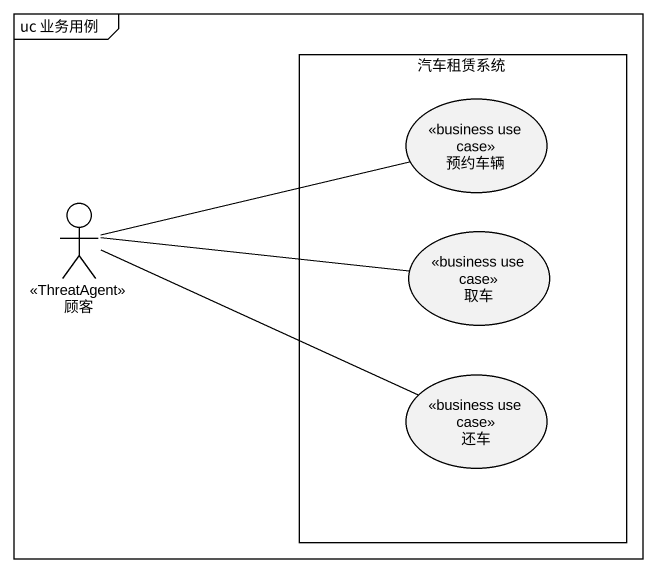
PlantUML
@startuml
mainframe uc 业务用例
rectangle 汽车租赁系统 {
  usecase 预约车辆 <<business use case>>
  usecase 取车 <<business use case>>
  usecase 还车 <<business use case>>
}
actor 顾客 <<ThreatAgent>>
顾客 -right- 预约车辆
顾客 -right- 取车
顾客 -right- 还车
@enduml
